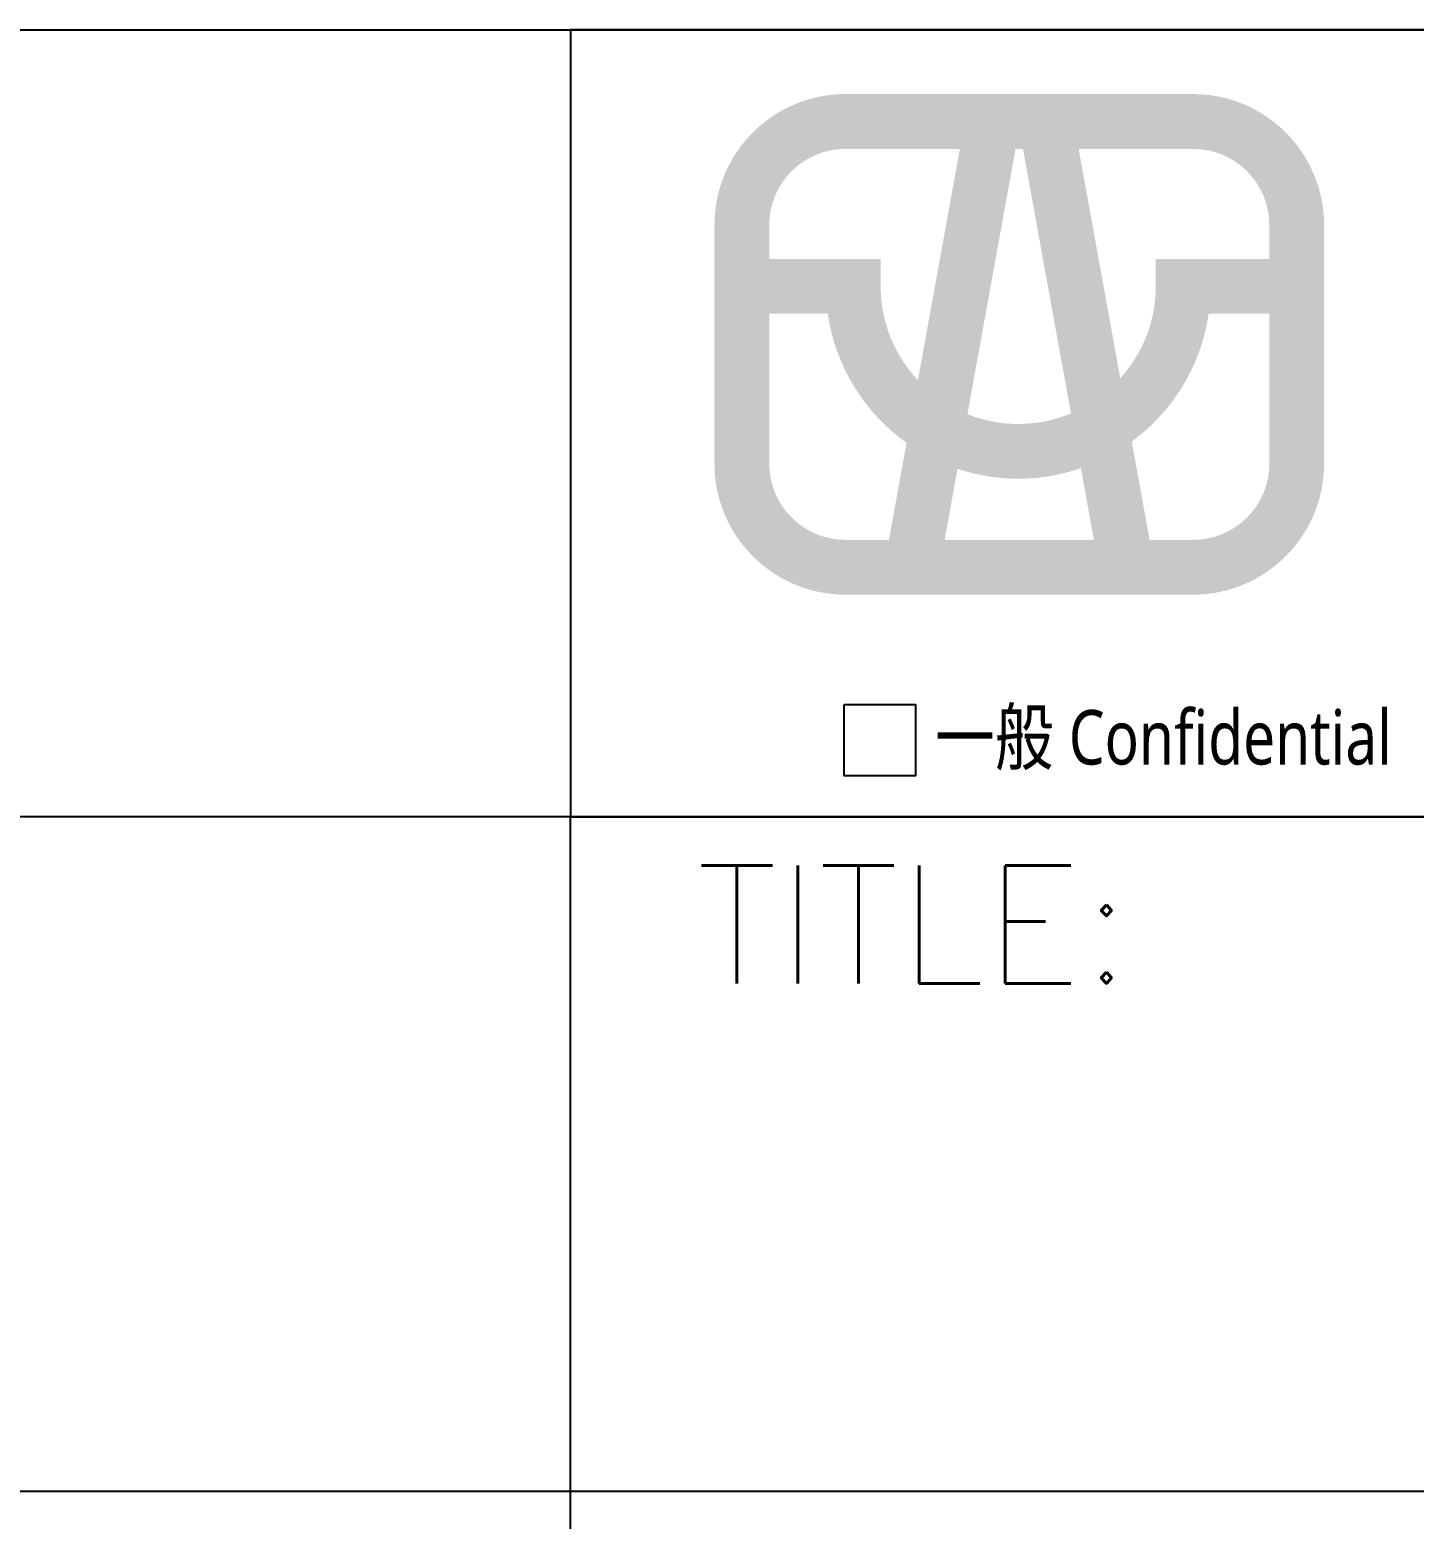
# Model space of a CAD drawing. Header units: millimetres. Extents: x -155546 to -155295, y -4579 to -4402.
# Drawn here: x -155346.89 to -155331.83, y -4562.63 to -4546.43 of the extents above; entities that cross this region are included whole.
import ezdxf

# ---------------------------------------------------------------- set-up
doc = ezdxf.new("R2010")
doc.units = ezdxf.units.MM
doc.layers.get('0').update_dxf_attribs({"lineweight": 25})
doc.layers.add('图层 1', color=7, linetype='Continuous')
doc.styles.add('SIMPLEX', font='simplex.shx')
doc.styles.get("Standard").update_dxf_attribs({"font": 'simplex.shx', "width": 0.8})

# ---------------------------------------------------------------- blocks, each defined once
blk = doc.blocks.new('6')
at = {"layer": '图层 1', "true_color": 0xf50613}
h = blk.add_hatch(color=1, dxfattribs=at)
h.dxf.hatch_style = 2
edge = h.paths.add_edge_path()
edge.add_spline(control_points=[(-0.838, 7.099), (-0.838, 7.099), (0.895, -2.453), (0.895, -2.453), (0.308, -2.698), (-0.335, -2.834), (-1.01, -2.834), (-1.658, -2.834), (-2.275, -2.706), (-2.843, -2.479), (-2.843, -2.479), (-1.106, 7.099), (-1.106, 7.099), (-1.106, 7.099), (-0.838, 7.099), (-0.838, 7.099)], knot_values=[0, 0, 0, 0, 1, 1, 1, 2, 2, 2, 3, 3, 3, 4, 4, 4, 5, 5, 5, 5], degree=3, periodic=1)
edge = h.paths.add_edge_path()
edge.add_spline(control_points=[(5.307, 9.078), (5.307, 9.078), (-7.25, 9.078), (-7.25, 9.078), (-9.857, 9.078), (-11.979, 6.957), (-11.979, 4.349), (-11.979, 4.349), (-11.979, -4.269), (-11.979, -4.269), (-11.979, -6.876), (-9.857, -8.998), (-7.25, -8.998), (-7.25, -8.998), (5.307, -8.998), (5.307, -8.998), (7.915, -8.998), (10.036, -6.876), (10.036, -4.269), (10.036, -4.269), (10.036, 4.349), (10.036, 4.349), (10.036, 6.957), (7.915, 9.078), (5.307, 9.078)], knot_values=[0, 0, 0, 0, 0.352778, 0.352778, 0.352778, 0.705556, 0.705556, 0.705556, 1.058334, 1.058334, 1.058334, 1.411112, 1.411112, 1.411112, 1.76389, 1.76389, 1.76389, 2.116668, 2.116668, 2.116668, 2.469446, 2.469446, 2.469446, 2.822224, 2.822224, 2.822224, 2.822224], degree=3, periodic=0)
edge.add_line((5.307, 9.078), (5.307, 9.078))
edge = h.paths.add_edge_path()
edge.add_spline(control_points=[(8.058, 4.349), (8.058, 4.349), (8.058, 3.122), (8.058, 3.122), (8.058, 3.122), (3.958, 3.122), (3.958, 3.122), (3.958, 3.122), (3.958, 2.132), (3.958, 2.132), (3.958, 0.856), (3.47, -0.305), (2.676, -1.186), (2.676, -1.186), (1.173, 7.099), (1.173, 7.099), (1.173, 7.099), (5.307, 7.099), (5.307, 7.099), (6.824, 7.099), (8.058, 5.865), (8.058, 4.349)], knot_values=[0, 0, 0, 0, 0.352778, 0.352778, 0.352778, 0.705556, 0.705556, 0.705556, 1.058334, 1.058334, 1.058334, 1.411112, 1.411112, 1.411112, 1.76389, 1.76389, 1.76389, 2.116668, 2.116668, 2.116668, 2.469446, 2.469446, 2.469446, 2.469446], degree=3, periodic=0)
edge.add_line((8.058, 4.349), (8.058, 4.349))
edge = h.paths.add_edge_path()
edge.add_spline(control_points=[(-1.01, -4.813), (-0.217, -4.813), (0.543, -4.673), (1.253, -4.428), (1.253, -4.428), (1.723, -7.019), (1.723, -7.019), (1.723, -7.019), (-3.667, -7.019), (-3.667, -7.019), (-3.667, -7.019), (-3.201, -4.451), (-3.201, -4.451), (-2.511, -4.682), (-1.776, -4.813), (-1.01, -4.813)], knot_values=[0, 0, 0, 0, 0.352778, 0.352778, 0.352778, 0.705556, 0.705556, 0.705556, 1.058334, 1.058334, 1.058334, 1.411112, 1.411112, 1.411112, 1.76389, 1.76389, 1.76389, 1.76389], degree=3, periodic=0)
edge.add_line((-1.01, -4.813), (-1.01, -4.813))
edge = h.paths.add_edge_path()
edge.add_spline(control_points=[(-7.25, 7.099), (-7.25, 7.099), (-3.117, 7.099), (-3.117, 7.099), (-3.117, 7.099), (-4.632, -1.255), (-4.632, -1.255), (-5.463, -0.366), (-5.976, 0.823), (-5.976, 2.132), (-5.976, 2.132), (-5.976, 3.122), (-5.976, 3.122), (-5.976, 3.122), (-10, 3.122), (-10, 3.122), (-10, 3.122), (-10, 4.349), (-10, 4.349), (-10, 5.865), (-8.766, 7.099), (-7.25, 7.099)], knot_values=[0, 0, 0, 0, 0.352778, 0.352778, 0.352778, 0.705556, 0.705556, 0.705556, 1.058334, 1.058334, 1.058334, 1.411112, 1.411112, 1.411112, 1.76389, 1.76389, 1.76389, 2.116668, 2.116668, 2.116668, 2.469446, 2.469446, 2.469446, 2.469446], degree=3, periodic=0)
edge.add_line((-7.25, 7.099), (-7.25, 7.099))
edge = h.paths.add_edge_path()
edge.add_spline(control_points=[(-10, -4.269), (-10, -4.269), (-10, 1.143), (-10, 1.143), (-10, 1.143), (-7.885, 1.143), (-7.885, 1.143), (-7.611, -0.773), (-6.549, -2.437), (-5.042, -3.516), (-5.042, -3.516), (-5.678, -7.019), (-5.678, -7.019), (-5.678, -7.019), (-7.25, -7.019), (-7.25, -7.019), (-8.766, -7.019), (-10, -5.786), (-10, -4.269)], knot_values=[0, 0, 0, 0, 0.352778, 0.352778, 0.352778, 0.705556, 0.705556, 0.705556, 1.058334, 1.058334, 1.058334, 1.411112, 1.411112, 1.411112, 1.76389, 1.76389, 1.76389, 2.116668, 2.116668, 2.116668, 2.116668], degree=3, periodic=0)
edge.add_line((-10, -4.269), (-10, -4.269))
edge = h.paths.add_edge_path()
edge.add_spline(control_points=[(5.307, -7.019), (5.307, -7.019), (3.735, -7.019), (3.735, -7.019), (3.735, -7.019), (3.091, -3.47), (3.091, -3.47), (4.563, -2.39), (5.596, -0.745), (5.866, 1.143), (5.866, 1.143), (8.058, 1.143), (8.058, 1.143), (8.058, 1.143), (8.058, -4.269), (8.058, -4.269), (8.058, -5.786), (6.824, -7.019), (5.307, -7.019)], knot_values=[0, 0, 0, 0, 0.352778, 0.352778, 0.352778, 0.705556, 0.705556, 0.705556, 1.058334, 1.058334, 1.058334, 1.411112, 1.411112, 1.411112, 1.76389, 1.76389, 1.76389, 2.116668, 2.116668, 2.116668, 2.116668], degree=3, periodic=0)
edge.add_line((5.307, -7.019), (5.307, -7.019))

msp = doc.modelspace()

# ---------------------------------------------------------------- linework, layer by layer
for p, q in [((-155415.623, -4546.431), (-155302.475, -4546.431)), ((-155341.006, -4546.431), (-155341.006, -4554.993)), ((-155302.475, -4546.431), (-155341.006, -4546.431)), ((-155341.006, -4574.565), (-155341.006, -4554.993)), ((-155341.006, -4554.993), (-155302.475, -4554.993)), ((-155302.475, -4562.333), (-155370.975, -4562.333))]:
    msp.add_line(p, q)
msp.add_lwpolyline([(-155370.975, -4546.431), (-155302.475, -4546.431), (-155302.475, -4554.993), (-155370.975, -4554.993)], close=True)
at = {"color": 1}
msp.add_lwpolyline([(-155338.029, -4553.769), (-155337.253, -4553.769), (-155337.253, -4554.545), (-155338.029, -4554.545)], close=True, dxfattribs=at)

# ---------------------------------------------------------------- block references
at = {"xscale": 0.3012700072051867, "yscale": 0.3012700072051867, "zscale": 0.3012700072051867}
msp.add_blockref('6', (-155335.832, -4549.865), dxfattribs=at)

# ---------------------------------------------------------------- texts
at = {"style": 'SIMPLEX'}
msp.add_text('TITLE:', height=1.2844, dxfattribs=at).set_placement((-155339.636, -4556.805))
at = {"color": 2, "insert": (-155337.04, -4553.831), "char_height": 0.5925, "width": 8.12656, "attachment_point": 1}
msp.add_mtext('{\\fMicrosoft JhengHei|b0|i0|c136|p18;\\C1;一般 Confidential}', dxfattribs=at)

doc.saveas('drawing.dxf')
